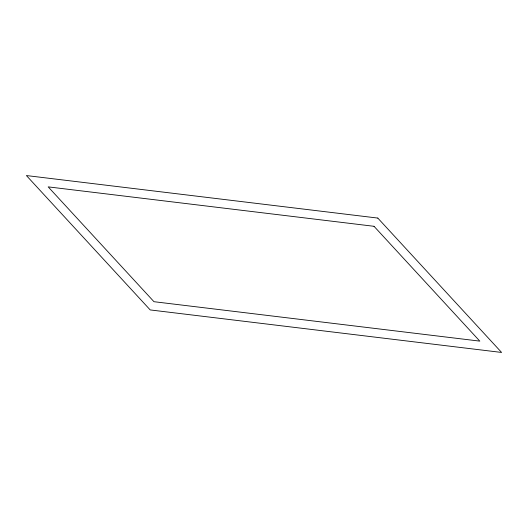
<?xml version="1.0" encoding="UTF-8"?>
<svg xmlns="http://www.w3.org/2000/svg" width="528" height="528" viewBox="0 0 528 528"><rect width="100%" height="100%" fill="white"/><g stroke="black" fill="none" stroke-linecap="round" stroke-linejoin="round"><path stroke-width="0.79" d="M377.797 218.071L26.4 175.553L150.203 309.929L501.6 352.447L377.797 218.071M374.022 226.301L48.187 186.872L153.978 301.699L479.813 341.128L374.022 226.301"/></g></svg>
